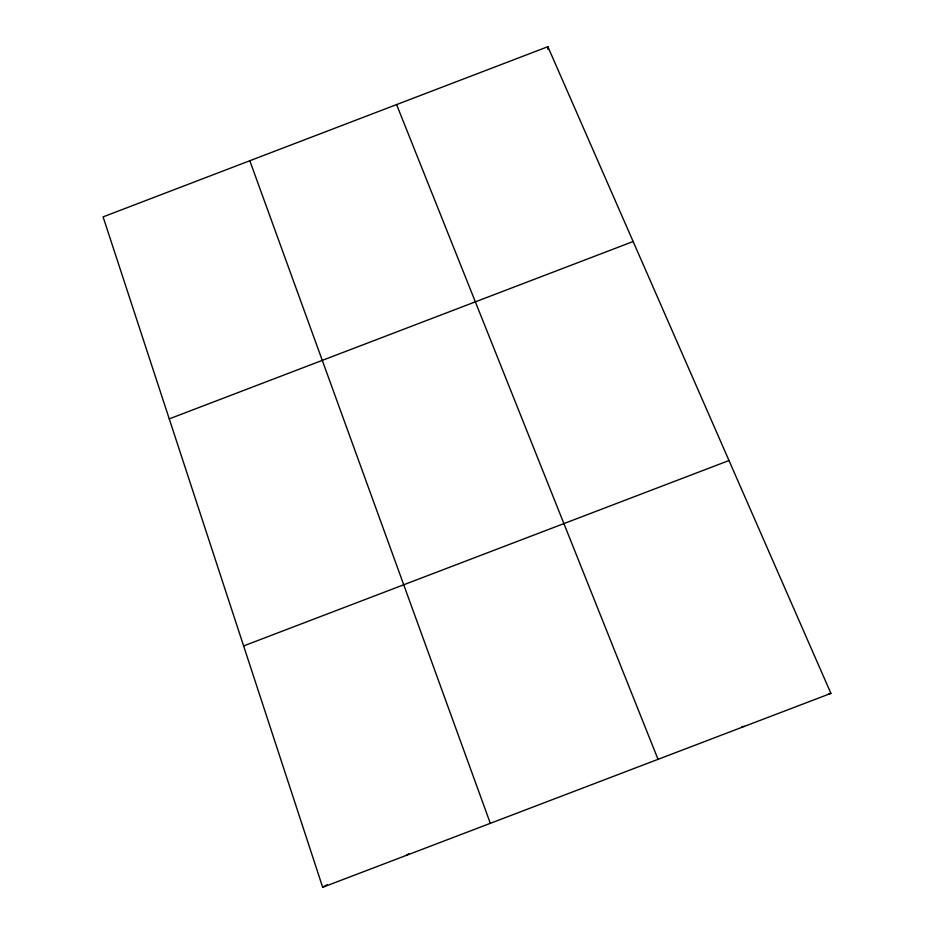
<?xml version="1.0" encoding="UTF-8"?>
<svg xmlns="http://www.w3.org/2000/svg" width="934" height="934" viewBox="0 0 934 934"><rect width="100%" height="100%" fill="white"/><g stroke="black" fill="none" stroke-linecap="round" stroke-linejoin="round"><path stroke-width="1.4" d="M406.488 855.322L408.707 853.781M322.674 887.3L830.91 693.367L547.873 46.7L103.09 216.875L322.674 887.3L327.227 884.638M169.252 418.876L633.147 241.521M243.622 645.931L728.999 460.532M828.365 693.88L830.91 693.367M741.876 726.652L744.468 726.36M396.588 104.585L658.038 759.342M249.81 160.741L490.315 823.333M547.873 46.7L547.931 49.467"/></g></svg>
